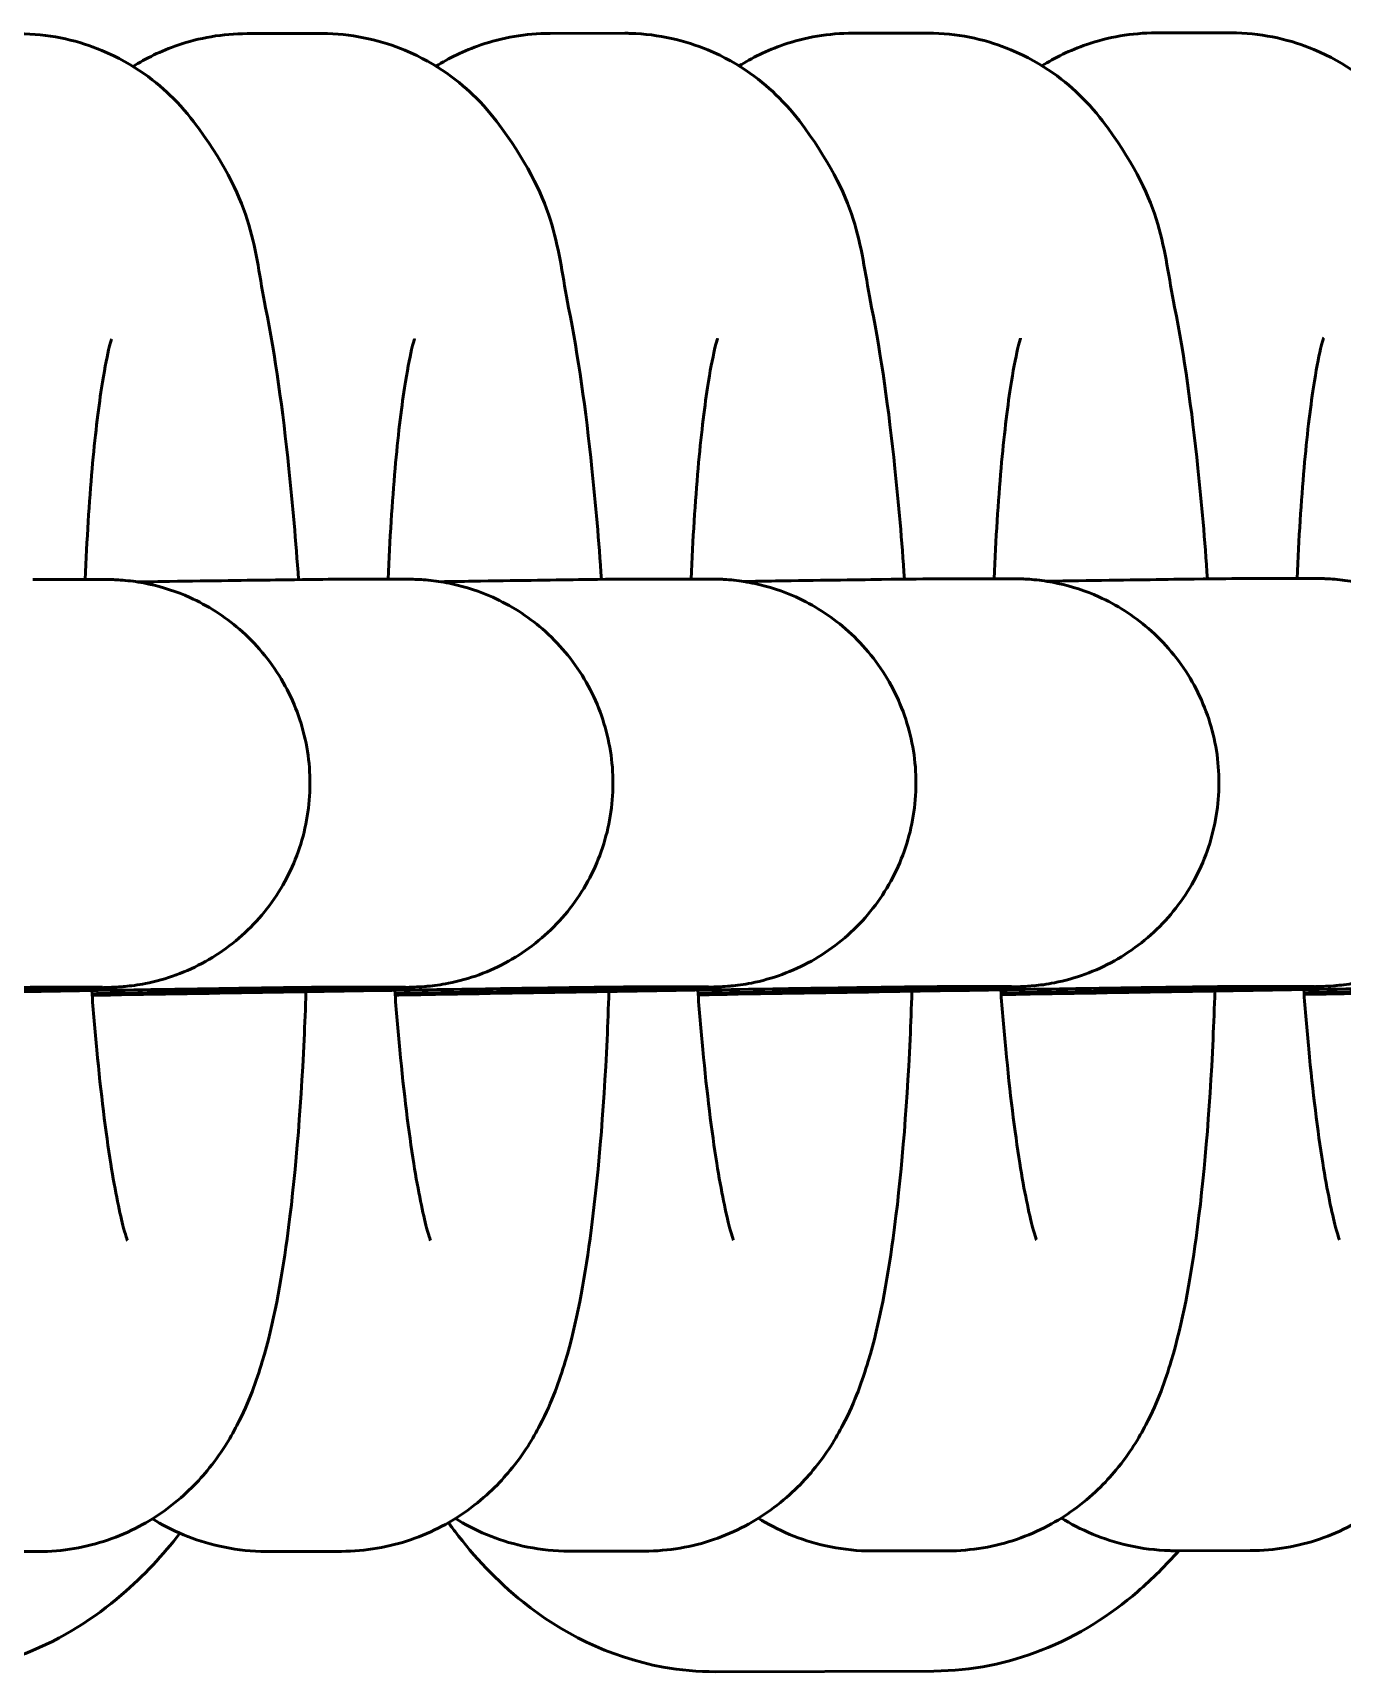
# Model space of a CAD drawing. Header units: millimetres. Extents: x 170 to 5770, y -1450 to 5650.
# Drawn here: x 3290.46 to 3309.72, y 2087.81 to 2111.96 of the extents above; entities that cross this region are included whole.
import ezdxf

# ---------------------------------------------------------------- set-up
doc = ezdxf.new("R2010")
doc.units = ezdxf.units.MM
doc.header["$LTSCALE"] = 10
doc.layers.add('Viditelná (ISO)', color=7, linetype='Continuous', lineweight=50)

# ---------------------------------------------------------------- blocks, each defined once
blk = doc.blocks.new('VVZ-VH101-2')
at = {"layer": 'Viditelná (ISO)'}
for p, q in [((3124.715, -3538.053), (3123.615, -3538.054)), ((3129.171, -3538.049), (3128.071, -3538.05)), ((3133.627, -3538.046), (3132.527, -3538.047)), ((3138.083, -3538.042), (3136.983, -3538.043)), ((3120.465, -3546.085), (3121.476, -3546.085)), ((3124.921, -3546.082), (3125.932, -3546.081)), ((3129.377, -3546.078), (3130.388, -3546.078)), ((3133.833, -3546.075), (3134.844, -3546.074)), ((3138.289, -3546.071), (3139.3, -3546.071)), ((3120.47, -3552.085), (3121.48, -3552.085)), ((3124.926, -3552.082), (3125.936, -3552.081)), ((3129.382, -3552.078), (3130.392, -3552.078)), ((3133.838, -3552.075), (3134.848, -3552.074)), ((3138.294, -3552.071), (3139.305, -3552.071)), ((3123.902, -3560.384), (3125.002, -3560.384)), ((3128.358, -3560.381), (3129.458, -3560.38)), ((3132.814, -3560.377), (3133.914, -3560.377)), ((3137.27, -3560.374), (3138.37, -3560.373)), ((3119.446, -3560.388), (3120.546, -3560.387)), ((3130.507, -3562.154), (3133.718, -3562.144))]:
    blk.add_line(p, q, dxfattribs=at)
for points, knots in [([(3124.372, -3546.087), (3124.333, -3545.522), (3124.286, -3544.976), (3124.14, -3543.583), (3124.028, -3542.792), (3123.712, -3541.197), (3123.73, -3540.596), (3122.808, -3539.314), (3122.688, -3539.164), (3122.292, -3538.77), (3121.963, -3538.503), (3121.154, -3538.165), (3120.757, -3538.068), (3120.316, -3538.057), (3120.287, -3538.056), (3120.259, -3538.056)], [1.937477, 1.937477, 1.937477, 1.937477, 2.147268, 2.147268, 2.501252, 2.501252, 2.951782, 2.951782, 3.006039, 3.006039, 3.08488, 3.08488, 3.137955, 3.137955, 3.141593, 3.141593, 3.141593, 3.141593]), ([(3123.615, -3538.054), (3123.259, -3538.054), (3122.905, -3538.118), (3122.346, -3538.309), (3122.125, -3538.42), (3121.938, -3538.537)], [3.14159265, 3.14159265, 3.14159265, 3.14159265, 3.1872207, 3.1872207, 3.22453337, 3.22453337, 3.22453337, 3.22453337]), ([(3128.828, -3546.083), (3128.789, -3545.518), (3128.742, -3544.972), (3128.596, -3543.579), (3128.484, -3542.788), (3128.168, -3541.194), (3128.186, -3540.593), (3127.264, -3539.31), (3127.144, -3539.16), (3126.748, -3538.767), (3126.42, -3538.5), (3125.61, -3538.162), (3125.213, -3538.065), (3124.772, -3538.053), (3124.743, -3538.053), (3124.715, -3538.053)], [1.937477, 1.937477, 1.937477, 1.937477, 2.147268, 2.147268, 2.501252, 2.501252, 2.951782, 2.951782, 3.006039, 3.006039, 3.08488, 3.08488, 3.137955, 3.137955, 3.141593, 3.141593, 3.141593, 3.141593]), ([(3128.071, -3538.05), (3127.716, -3538.05), (3127.361, -3538.115), (3126.802, -3538.306), (3126.581, -3538.417), (3126.394, -3538.534)], [3.14159265, 3.14159265, 3.14159265, 3.14159265, 3.1872207, 3.1872207, 3.22453337, 3.22453337, 3.22453337, 3.22453337]), ([(3133.284, -3546.08), (3133.245, -3545.515), (3133.198, -3544.969), (3133.052, -3543.576), (3132.94, -3542.785), (3132.624, -3541.19), (3132.642, -3540.589), (3131.72, -3539.307), (3131.6, -3539.157), (3131.204, -3538.763), (3130.876, -3538.496), (3130.066, -3538.158), (3129.669, -3538.061), (3129.228, -3538.05), (3129.199, -3538.049), (3129.171, -3538.049)], [1.937477, 1.937477, 1.937477, 1.937477, 2.147268, 2.147268, 2.501252, 2.501252, 2.951782, 2.951782, 3.006039, 3.006039, 3.08488, 3.08488, 3.137955, 3.137955, 3.141593, 3.141593, 3.141593, 3.141593]), ([(3132.527, -3538.047), (3132.172, -3538.047), (3131.817, -3538.111), (3131.258, -3538.302), (3131.037, -3538.413), (3130.85, -3538.53)], [3.14159265, 3.14159265, 3.14159265, 3.14159265, 3.1872207, 3.1872207, 3.22453337, 3.22453337, 3.22453337, 3.22453337]), ([(3137.74, -3546.076), (3137.701, -3545.511), (3137.654, -3544.965), (3137.508, -3543.572), (3137.397, -3542.782), (3137.08, -3541.187), (3137.098, -3540.586), (3136.176, -3539.303), (3136.056, -3539.153), (3135.66, -3538.76), (3135.332, -3538.493), (3134.522, -3538.155), (3134.125, -3538.058), (3133.684, -3538.046), (3133.656, -3538.046), (3133.627, -3538.046)], [1.937477, 1.937477, 1.937477, 1.937477, 2.147268, 2.147268, 2.501252, 2.501252, 2.951782, 2.951782, 3.006039, 3.006039, 3.08488, 3.08488, 3.137955, 3.137955, 3.141593, 3.141593, 3.141593, 3.141593]), ([(3136.983, -3538.043), (3136.628, -3538.043), (3136.273, -3538.108), (3135.714, -3538.299), (3135.493, -3538.41), (3135.306, -3538.527)], [3.14159265, 3.14159265, 3.14159265, 3.14159265, 3.1872207, 3.1872207, 3.22453337, 3.22453337, 3.22453337, 3.22453337]), ([(3142.196, -3546.073), (3142.157, -3545.508), (3142.11, -3544.962), (3141.964, -3543.569), (3141.853, -3542.778), (3141.536, -3541.183), (3141.554, -3540.582), (3140.632, -3539.3), (3140.512, -3539.15), (3140.116, -3538.756), (3139.788, -3538.489), (3138.978, -3538.151), (3138.581, -3538.054), (3138.14, -3538.043), (3138.112, -3538.042), (3138.083, -3538.042)], [1.937477, 1.937477, 1.937477, 1.937477, 2.147268, 2.147268, 2.501252, 2.501252, 2.951782, 2.951782, 3.006039, 3.006039, 3.08488, 3.08488, 3.137955, 3.137955, 3.141593, 3.141593, 3.141593, 3.141593]), ([(3121.622, -3542.548), (3121.622, -3542.548), (3121.622, -3542.548), (3121.618, -3542.561), (3121.6, -3542.619), (3121.55, -3542.835), (3121.512, -3543.029), (3121.426, -3543.591), (3121.377, -3543.996), (3121.294, -3544.945), (3121.259, -3545.495), (3121.235, -3546.085)], [3.4957513, 3.4957513, 3.4957513, 3.4957513, 3.5105711, 3.5105711, 3.6320787, 3.6320787, 3.8099362, 3.8099362, 4.0489441, 4.0489441, 4.3013385, 4.3013385, 4.3013385, 4.3013385]), ([(3126.078, -3542.544), (3126.078, -3542.544), (3126.078, -3542.545), (3126.074, -3542.558), (3126.056, -3542.615), (3126.006, -3542.831), (3125.968, -3543.026), (3125.882, -3543.588), (3125.833, -3543.993), (3125.75, -3544.941), (3125.715, -3545.492), (3125.691, -3546.081)], [3.4957513, 3.4957513, 3.4957513, 3.4957513, 3.5105711, 3.5105711, 3.6320787, 3.6320787, 3.8099362, 3.8099362, 4.0489441, 4.0489441, 4.3013385, 4.3013385, 4.3013385, 4.3013385]), ([(3130.534, -3542.541), (3130.534, -3542.541), (3130.534, -3542.541), (3130.53, -3542.555), (3130.513, -3542.612), (3130.462, -3542.828), (3130.424, -3543.022), (3130.338, -3543.584), (3130.29, -3543.989), (3130.206, -3544.938), (3130.171, -3545.488), (3130.147, -3546.078)], [3.4957513, 3.4957513, 3.4957513, 3.4957513, 3.5105711, 3.5105711, 3.6320787, 3.6320787, 3.8099362, 3.8099362, 4.0489441, 4.0489441, 4.3013385, 4.3013385, 4.3013385, 4.3013385]), ([(3134.99, -3542.537), (3134.99, -3542.537), (3134.99, -3542.538), (3134.986, -3542.551), (3134.969, -3542.608), (3134.918, -3542.824), (3134.88, -3543.019), (3134.794, -3543.581), (3134.746, -3543.986), (3134.662, -3544.934), (3134.627, -3545.485), (3134.603, -3546.074)], [3.4957513, 3.4957513, 3.4957513, 3.4957513, 3.5105711, 3.5105711, 3.6320787, 3.6320787, 3.8099362, 3.8099362, 4.0489441, 4.0489441, 4.3013385, 4.3013385, 4.3013385, 4.3013385]), ([(3139.447, -3542.534), (3139.447, -3542.534), (3139.446, -3542.534), (3139.442, -3542.548), (3139.425, -3542.605), (3139.374, -3542.821), (3139.336, -3543.015), (3139.25, -3543.577), (3139.202, -3543.982), (3139.118, -3544.931), (3139.083, -3545.481), (3139.059, -3546.071)], [3.4957513, 3.4957513, 3.4957513, 3.4957513, 3.5105711, 3.5105711, 3.6320787, 3.6320787, 3.8099362, 3.8099362, 4.0489441, 4.0489441, 4.3013385, 4.3013385, 4.3013385, 4.3013385]), ([(3121.476, -3546.085), (3121.498, -3546.085), (3121.519, -3546.085), (3121.566, -3546.085), (3121.588, -3546.085), (3121.642, -3546.087), (3121.655, -3546.087), (3121.685, -3546.089), (3121.703, -3546.09), (3121.763, -3546.093), (3121.812, -3546.097), (3121.962, -3546.113), (3122.068, -3546.13), (3122.377, -3546.197), (3122.58, -3546.263), (3123.035, -3546.468), (3123.284, -3546.627), (3123.744, -3547.024), (3123.954, -3547.274), (3124.28, -3547.822), (3124.401, -3548.125), (3124.539, -3548.748), (3124.558, -3549.074), (3124.493, -3549.708), (3124.408, -3550.023), (3124.147, -3550.605), (3123.968, -3550.878), (3123.537, -3551.348), (3123.281, -3551.55), (3122.865, -3551.782), (3122.721, -3551.848), (3122.426, -3551.956), (3122.273, -3551.999), (3122.066, -3552.04), (3122.011, -3552.049), (3121.909, -3552.063), (3121.861, -3552.069), (3121.802, -3552.074), (3121.785, -3552.076), (3121.709, -3552.082), (3121.682, -3552.083), (3121.613, -3552.086), (3121.583, -3552.087), (3121.439, -3552.091), (3121.288, -3552.095), (3120.709, -3552.108), (3120.154, -3552.12), (3118.875, -3552.145), (3118.172, -3552.158), (3117.236, -3552.176), (3117.06, -3552.179), (3116.879, -3552.182)], [0, 0, 0, 0, 0.039337, 0.039337, 0.068948, 0.068948, 0.076841, 0.076841, 0.084758, 0.084758, 0.100846, 0.100846, 0.132709, 0.132709, 0.196079, 0.196079, 0.282696, 0.282696, 0.378323, 0.378323, 0.473906, 0.473906, 0.569501, 0.569501, 0.665096, 0.665096, 0.760691, 0.760691, 0.856282, 0.856282, 0.903554, 0.903554, 0.950706, 0.950706, 0.967761, 0.967761, 0.983739, 0.983739, 0.991659, 0.991659, 1.024165, 1.024165, 1.087146, 1.087146, 1.263406, 1.263406, 1.569696, 1.569696, 1.83183, 1.83183, 1.891194, 1.891194, 1.891194, 1.891194]), ([(3125.932, -3546.081), (3125.954, -3546.081), (3125.975, -3546.081), (3126.022, -3546.082), (3126.044, -3546.082), (3126.098, -3546.083), (3126.111, -3546.084), (3126.141, -3546.085), (3126.159, -3546.086), (3126.219, -3546.09), (3126.268, -3546.094), (3126.418, -3546.11), (3126.524, -3546.127), (3126.833, -3546.193), (3127.036, -3546.26), (3127.491, -3546.465), (3127.74, -3546.623), (3128.2, -3547.021), (3128.41, -3547.271), (3128.736, -3547.818), (3128.857, -3548.122), (3128.995, -3548.744), (3129.014, -3549.07), (3128.949, -3549.704), (3128.864, -3550.02), (3128.603, -3550.601), (3128.424, -3550.874), (3127.993, -3551.344), (3127.737, -3551.547), (3127.321, -3551.779), (3127.177, -3551.845), (3126.882, -3551.953), (3126.729, -3551.996), (3126.522, -3552.036), (3126.467, -3552.046), (3126.365, -3552.06), (3126.317, -3552.065), (3126.258, -3552.071), (3126.241, -3552.072), (3126.165, -3552.078), (3126.138, -3552.079), (3126.069, -3552.083), (3126.04, -3552.083), (3125.895, -3552.088), (3125.744, -3552.092), (3125.165, -3552.105), (3124.61, -3552.116), (3123.331, -3552.141), (3122.628, -3552.155), (3121.693, -3552.172), (3121.516, -3552.175), (3121.335, -3552.179)], [0, 0, 0, 0, 0.039337, 0.039337, 0.068948, 0.068948, 0.076841, 0.076841, 0.084758, 0.084758, 0.100846, 0.100846, 0.132709, 0.132709, 0.196079, 0.196079, 0.282696, 0.282696, 0.378323, 0.378323, 0.473906, 0.473906, 0.569501, 0.569501, 0.665096, 0.665096, 0.760691, 0.760691, 0.856282, 0.856282, 0.903554, 0.903554, 0.950706, 0.950706, 0.967761, 0.967761, 0.983739, 0.983739, 0.991659, 0.991659, 1.024165, 1.024165, 1.087146, 1.087146, 1.263406, 1.263406, 1.569696, 1.569696, 1.83183, 1.83183, 1.891194, 1.891194, 1.891194, 1.891194]), ([(3122.002, -3546.121), (3122.165, -3546.119), (3122.323, -3546.116), (3123.098, -3546.104), (3123.63, -3546.097), (3124.436, -3546.086), (3124.711, -3546.083), (3124.89, -3546.082), (3124.906, -3546.082), (3124.921, -3546.082)], [2.8114817, 2.8114817, 2.8114817, 2.8114817, 2.874869, 2.874869, 3.1358233, 3.1358233, 3.3979236, 3.3979236, 3.4244391, 3.4244391, 3.4244391, 3.4244391]), ([(3130.388, -3546.078), (3130.41, -3546.078), (3130.431, -3546.078), (3130.478, -3546.078), (3130.5, -3546.078), (3130.554, -3546.08), (3130.567, -3546.08), (3130.597, -3546.082), (3130.615, -3546.083), (3130.675, -3546.086), (3130.725, -3546.09), (3130.874, -3546.106), (3130.98, -3546.123), (3131.289, -3546.19), (3131.492, -3546.256), (3131.948, -3546.461), (3132.196, -3546.62), (3132.656, -3547.017), (3132.866, -3547.268), (3133.192, -3547.815), (3133.313, -3548.118), (3133.451, -3548.741), (3133.47, -3549.067), (3133.405, -3549.701), (3133.32, -3550.016), (3133.059, -3550.598), (3132.88, -3550.871), (3132.449, -3551.341), (3132.193, -3551.543), (3131.777, -3551.775), (3131.633, -3551.841), (3131.338, -3551.949), (3131.185, -3551.992), (3130.978, -3552.033), (3130.923, -3552.042), (3130.821, -3552.056), (3130.773, -3552.062), (3130.714, -3552.067), (3130.697, -3552.069), (3130.621, -3552.075), (3130.594, -3552.076), (3130.525, -3552.079), (3130.496, -3552.08), (3130.351, -3552.084), (3130.2, -3552.088), (3129.621, -3552.101), (3129.066, -3552.113), (3127.787, -3552.138), (3127.085, -3552.151), (3126.149, -3552.169), (3125.972, -3552.172), (3125.791, -3552.175)], [0, 0, 0, 0, 0.039337, 0.039337, 0.068948, 0.068948, 0.076841, 0.076841, 0.084758, 0.084758, 0.100846, 0.100846, 0.132709, 0.132709, 0.196079, 0.196079, 0.282696, 0.282696, 0.378323, 0.378323, 0.473906, 0.473906, 0.569501, 0.569501, 0.665096, 0.665096, 0.760691, 0.760691, 0.856282, 0.856282, 0.903554, 0.903554, 0.950706, 0.950706, 0.967761, 0.967761, 0.983739, 0.983739, 0.991659, 0.991659, 1.024165, 1.024165, 1.087146, 1.087146, 1.263406, 1.263406, 1.569696, 1.569696, 1.83183, 1.83183, 1.891194, 1.891194, 1.891194, 1.891194]), ([(3126.458, -3546.118), (3126.621, -3546.115), (3126.779, -3546.113), (3127.554, -3546.101), (3128.086, -3546.093), (3128.892, -3546.082), (3129.167, -3546.079), (3129.346, -3546.078), (3129.362, -3546.078), (3129.377, -3546.078)], [2.8114817, 2.8114817, 2.8114817, 2.8114817, 2.874869, 2.874869, 3.1358233, 3.1358233, 3.3979236, 3.3979236, 3.4244391, 3.4244391, 3.4244391, 3.4244391]), ([(3134.844, -3546.074), (3134.866, -3546.074), (3134.887, -3546.074), (3134.934, -3546.075), (3134.956, -3546.075), (3135.01, -3546.076), (3135.023, -3546.077), (3135.054, -3546.078), (3135.071, -3546.079), (3135.131, -3546.083), (3135.181, -3546.087), (3135.33, -3546.103), (3135.436, -3546.12), (3135.745, -3546.186), (3135.948, -3546.253), (3136.404, -3546.458), (3136.652, -3546.616), (3137.112, -3547.014), (3137.322, -3547.264), (3137.648, -3547.811), (3137.769, -3548.115), (3137.907, -3548.737), (3137.926, -3549.063), (3137.861, -3549.697), (3137.776, -3550.013), (3137.515, -3550.594), (3137.336, -3550.867), (3136.905, -3551.337), (3136.649, -3551.54), (3136.233, -3551.772), (3136.089, -3551.838), (3135.794, -3551.946), (3135.641, -3551.989), (3135.434, -3552.029), (3135.379, -3552.039), (3135.277, -3552.053), (3135.229, -3552.058), (3135.17, -3552.064), (3135.153, -3552.065), (3135.077, -3552.071), (3135.05, -3552.072), (3134.981, -3552.076), (3134.952, -3552.076), (3134.807, -3552.081), (3134.656, -3552.085), (3134.077, -3552.098), (3133.522, -3552.109), (3132.243, -3552.134), (3131.541, -3552.148), (3130.605, -3552.165), (3130.428, -3552.168), (3130.247, -3552.172)], [0, 0, 0, 0, 0.039337, 0.039337, 0.068948, 0.068948, 0.076841, 0.076841, 0.084758, 0.084758, 0.100846, 0.100846, 0.132709, 0.132709, 0.196079, 0.196079, 0.282696, 0.282696, 0.378323, 0.378323, 0.473906, 0.473906, 0.569501, 0.569501, 0.665096, 0.665096, 0.760691, 0.760691, 0.856282, 0.856282, 0.903554, 0.903554, 0.950706, 0.950706, 0.967761, 0.967761, 0.983739, 0.983739, 0.991659, 0.991659, 1.024165, 1.024165, 1.087146, 1.087146, 1.263406, 1.263406, 1.569696, 1.569696, 1.83183, 1.83183, 1.891194, 1.891194, 1.891194, 1.891194]), ([(3130.914, -3546.114), (3131.077, -3546.112), (3131.235, -3546.109), (3132.01, -3546.097), (3132.542, -3546.09), (3133.348, -3546.079), (3133.623, -3546.076), (3133.802, -3546.075), (3133.818, -3546.075), (3133.833, -3546.075)], [2.8114817, 2.8114817, 2.8114817, 2.8114817, 2.874869, 2.874869, 3.1358233, 3.1358233, 3.3979236, 3.3979236, 3.4244391, 3.4244391, 3.4244391, 3.4244391]), ([(3139.3, -3546.071), (3139.322, -3546.071), (3139.343, -3546.071), (3139.39, -3546.071), (3139.412, -3546.071), (3139.466, -3546.073), (3139.479, -3546.073), (3139.51, -3546.075), (3139.527, -3546.076), (3139.587, -3546.079), (3139.637, -3546.083), (3139.786, -3546.1), (3139.892, -3546.116), (3140.201, -3546.183), (3140.404, -3546.249), (3140.86, -3546.454), (3141.108, -3546.613), (3141.568, -3547.01), (3141.778, -3547.261), (3142.104, -3547.808), (3142.225, -3548.112), (3142.363, -3548.734), (3142.382, -3549.06), (3142.317, -3549.694), (3142.232, -3550.01), (3141.971, -3550.591), (3141.792, -3550.864), (3141.361, -3551.334), (3141.105, -3551.536), (3140.689, -3551.768), (3140.545, -3551.834), (3140.25, -3551.942), (3140.097, -3551.985), (3139.89, -3552.026), (3139.835, -3552.035), (3139.733, -3552.049), (3139.685, -3552.055), (3139.626, -3552.06), (3139.609, -3552.062), (3139.533, -3552.068), (3139.506, -3552.069), (3139.437, -3552.072), (3139.408, -3552.073), (3139.263, -3552.077), (3139.112, -3552.081), (3138.533, -3552.094), (3137.978, -3552.106), (3136.699, -3552.131), (3135.997, -3552.144), (3135.061, -3552.162), (3134.884, -3552.165), (3134.704, -3552.168)], [0, 0, 0, 0, 0.039337, 0.039337, 0.068948, 0.068948, 0.076841, 0.076841, 0.084758, 0.084758, 0.100846, 0.100846, 0.132709, 0.132709, 0.196079, 0.196079, 0.282696, 0.282696, 0.378323, 0.378323, 0.473906, 0.473906, 0.569501, 0.569501, 0.665096, 0.665096, 0.760691, 0.760691, 0.856282, 0.856282, 0.903554, 0.903554, 0.950706, 0.950706, 0.967761, 0.967761, 0.983739, 0.983739, 0.991659, 0.991659, 1.024165, 1.024165, 1.087146, 1.087146, 1.263406, 1.263406, 1.569696, 1.569696, 1.83183, 1.83183, 1.891194, 1.891194, 1.891194, 1.891194]), ([(3135.37, -3546.111), (3135.533, -3546.108), (3135.691, -3546.106), (3136.466, -3546.094), (3136.998, -3546.086), (3137.804, -3546.075), (3138.079, -3546.072), (3138.258, -3546.071), (3138.274, -3546.071), (3138.289, -3546.071)], [2.8114817, 2.8114817, 2.8114817, 2.8114817, 2.874869, 2.874869, 3.1358233, 3.1358233, 3.3979236, 3.3979236, 3.4244391, 3.4244391, 3.4244391, 3.4244391]), ([(3143.756, -3546.067), (3143.778, -3546.067), (3143.799, -3546.067), (3143.846, -3546.068), (3143.868, -3546.068), (3143.922, -3546.069), (3143.935, -3546.07), (3143.966, -3546.071), (3143.983, -3546.072), (3144.043, -3546.076), (3144.093, -3546.08), (3144.242, -3546.096), (3144.348, -3546.113), (3144.657, -3546.179), (3144.86, -3546.246), (3145.316, -3546.451), (3145.564, -3546.609), (3146.024, -3547.007), (3146.234, -3547.257), (3146.56, -3547.804), (3146.681, -3548.108), (3146.819, -3548.73), (3146.838, -3549.056), (3146.773, -3549.69), (3146.688, -3550.006), (3146.427, -3550.587), (3146.248, -3550.86), (3145.817, -3551.33), (3145.561, -3551.533), (3145.145, -3551.765), (3145.001, -3551.831), (3144.706, -3551.939), (3144.553, -3551.982), (3144.346, -3552.022), (3144.291, -3552.032), (3144.189, -3552.046), (3144.141, -3552.051), (3144.082, -3552.057), (3144.065, -3552.058), (3143.989, -3552.064), (3143.962, -3552.065), (3143.894, -3552.069), (3143.864, -3552.069), (3143.719, -3552.074), (3143.568, -3552.078), (3142.989, -3552.091), (3142.434, -3552.102), (3141.155, -3552.127), (3140.453, -3552.141), (3139.517, -3552.158), (3139.34, -3552.161), (3139.16, -3552.165)], [0, 0, 0, 0, 0.039337, 0.039337, 0.068948, 0.068948, 0.076841, 0.076841, 0.084758, 0.084758, 0.100846, 0.100846, 0.132709, 0.132709, 0.196079, 0.196079, 0.282696, 0.282696, 0.378323, 0.378323, 0.473906, 0.473906, 0.569501, 0.569501, 0.665096, 0.665096, 0.760691, 0.760691, 0.856282, 0.856282, 0.903554, 0.903554, 0.950706, 0.950706, 0.967761, 0.967761, 0.983739, 0.983739, 0.991659, 0.991659, 1.024165, 1.024165, 1.087146, 1.087146, 1.263406, 1.263406, 1.569696, 1.569696, 1.83183, 1.83183, 1.891194, 1.891194, 1.891194, 1.891194]), ([(3120.47, -3552.085), (3120.433, -3552.085), (3120.33, -3552.086), (3119.981, -3552.09), (3119.681, -3552.094), (3118.85, -3552.105), (3118.275, -3552.114), (3116.956, -3552.135), (3116.194, -3552.147), (3114.585, -3552.173), (3113.718, -3552.188), (3112.712, -3552.205), (3112.569, -3552.208), (3112.425, -3552.21)], [0, 0, 0, 0, 0.146254, 0.146254, 0.358083, 0.358083, 0.613354, 0.613354, 0.872195, 0.872195, 1.131799, 1.131799, 1.174634, 1.174634, 1.174634, 1.174634]), ([(3124.926, -3552.082), (3124.889, -3552.082), (3124.786, -3552.083), (3124.437, -3552.086), (3124.137, -3552.09), (3123.306, -3552.102), (3122.731, -3552.111), (3121.412, -3552.131), (3120.65, -3552.143), (3119.041, -3552.17), (3118.174, -3552.185), (3117.168, -3552.202), (3117.025, -3552.204), (3116.881, -3552.207)], [0, 0, 0, 0, 0.146254, 0.146254, 0.358083, 0.358083, 0.613354, 0.613354, 0.872195, 0.872195, 1.131799, 1.131799, 1.174634, 1.174634, 1.174634, 1.174634]), ([(3120.546, -3560.387), (3120.901, -3560.387), (3121.256, -3560.323), (3121.899, -3560.103), (3122.178, -3559.945), (3122.68, -3559.584), (3122.875, -3559.381), (3123.236, -3558.945), (3123.364, -3558.726), (3123.652, -3558.174), (3123.752, -3557.882), (3124.011, -3557.014), (3124.114, -3556.441), (3124.322, -3554.923), (3124.404, -3553.934), (3124.465, -3552.623), (3124.474, -3552.388), (3124.482, -3552.15)], [0, 0, 0, 0, 0.045628, 0.045628, 0.095384, 0.095384, 0.158046, 0.158046, 0.244984, 0.244984, 0.402893, 0.402893, 0.717053, 0.717053, 1.128654, 1.128654, 1.216641, 1.216641, 1.216641, 1.216641]), ([(3121.332, -3552.133), (3121.354, -3552.434), (3121.379, -3552.727), (3121.465, -3553.643), (3121.537, -3554.215), (3121.677, -3555.095), (3121.748, -3555.427), (3121.819, -3555.697), (3121.835, -3555.75), (3121.852, -3555.801), (3121.856, -3555.812), (3121.856, -3555.812)], [5.1055495, 5.1055495, 5.1055495, 5.1055495, 5.2336109, 5.2336109, 5.5253313, 5.5253313, 5.7847397, 5.7847397, 5.8763373, 5.8763373, 5.9335785, 5.9335785, 5.9335785, 5.9335785]), ([(3129.382, -3552.078), (3129.345, -3552.078), (3129.242, -3552.079), (3128.893, -3552.083), (3128.593, -3552.087), (3127.762, -3552.098), (3127.187, -3552.107), (3125.868, -3552.128), (3125.106, -3552.14), (3123.497, -3552.166), (3122.63, -3552.181), (3121.624, -3552.198), (3121.481, -3552.201), (3121.337, -3552.203)], [0, 0, 0, 0, 0.146254, 0.146254, 0.358083, 0.358083, 0.613354, 0.613354, 0.872195, 0.872195, 1.131799, 1.131799, 1.174634, 1.174634, 1.174634, 1.174634]), ([(3125.002, -3560.384), (3125.357, -3560.383), (3125.712, -3560.319), (3126.355, -3560.099), (3126.634, -3559.941), (3127.136, -3559.58), (3127.331, -3559.377), (3127.692, -3558.941), (3127.82, -3558.723), (3128.108, -3558.171), (3128.208, -3557.879), (3128.467, -3557.011), (3128.57, -3556.438), (3128.778, -3554.919), (3128.86, -3553.931), (3128.921, -3552.62), (3128.93, -3552.385), (3128.938, -3552.147)], [0, 0, 0, 0, 0.045628, 0.045628, 0.095384, 0.095384, 0.158046, 0.158046, 0.244984, 0.244984, 0.402893, 0.402893, 0.717053, 0.717053, 1.128654, 1.128654, 1.216641, 1.216641, 1.216641, 1.216641]), ([(3125.788, -3552.129), (3125.81, -3552.431), (3125.835, -3552.723), (3125.922, -3553.64), (3125.993, -3554.212), (3126.133, -3555.091), (3126.204, -3555.424), (3126.275, -3555.693), (3126.291, -3555.747), (3126.308, -3555.797), (3126.312, -3555.808), (3126.312, -3555.808)], [5.1055495, 5.1055495, 5.1055495, 5.1055495, 5.2336109, 5.2336109, 5.5253313, 5.5253313, 5.7847397, 5.7847397, 5.8763373, 5.8763373, 5.9335785, 5.9335785, 5.9335785, 5.9335785]), ([(3133.838, -3552.075), (3133.801, -3552.075), (3133.698, -3552.076), (3133.349, -3552.079), (3133.049, -3552.083), (3132.218, -3552.095), (3131.643, -3552.104), (3130.324, -3552.124), (3129.562, -3552.136), (3127.953, -3552.163), (3127.086, -3552.178), (3126.08, -3552.195), (3125.937, -3552.197), (3125.793, -3552.2)], [0, 0, 0, 0, 0.146254, 0.146254, 0.358083, 0.358083, 0.613354, 0.613354, 0.872195, 0.872195, 1.131799, 1.131799, 1.174634, 1.174634, 1.174634, 1.174634]), ([(3129.458, -3560.38), (3129.813, -3560.38), (3130.168, -3560.316), (3130.811, -3560.096), (3131.09, -3559.938), (3131.592, -3559.577), (3131.787, -3559.374), (3132.148, -3558.938), (3132.276, -3558.719), (3132.564, -3558.167), (3132.664, -3557.875), (3132.923, -3557.007), (3133.026, -3556.434), (3133.235, -3554.916), (3133.316, -3553.927), (3133.377, -3552.616), (3133.386, -3552.381), (3133.394, -3552.143)], [0, 0, 0, 0, 0.045628, 0.045628, 0.095384, 0.095384, 0.158046, 0.158046, 0.244984, 0.244984, 0.402893, 0.402893, 0.717053, 0.717053, 1.128654, 1.128654, 1.216641, 1.216641, 1.216641, 1.216641]), ([(3130.244, -3552.126), (3130.266, -3552.427), (3130.291, -3552.72), (3130.378, -3553.636), (3130.449, -3554.208), (3130.589, -3555.088), (3130.66, -3555.42), (3130.731, -3555.69), (3130.747, -3555.743), (3130.764, -3555.794), (3130.768, -3555.805), (3130.768, -3555.805)], [5.1055495, 5.1055495, 5.1055495, 5.1055495, 5.2336109, 5.2336109, 5.5253313, 5.5253313, 5.7847397, 5.7847397, 5.8763373, 5.8763373, 5.9335785, 5.9335785, 5.9335785, 5.9335785]), ([(3138.294, -3552.071), (3138.257, -3552.071), (3138.154, -3552.072), (3137.806, -3552.076), (3137.505, -3552.08), (3136.674, -3552.091), (3136.099, -3552.1), (3134.78, -3552.121), (3134.018, -3552.133), (3132.409, -3552.16), (3131.542, -3552.174), (3130.536, -3552.191), (3130.393, -3552.194), (3130.249, -3552.196)], [0, 0, 0, 0, 0.146254, 0.146254, 0.358083, 0.358083, 0.613354, 0.613354, 0.872195, 0.872195, 1.131799, 1.131799, 1.174634, 1.174634, 1.174634, 1.174634]), ([(3133.914, -3560.377), (3134.27, -3560.376), (3134.624, -3560.312), (3135.267, -3560.093), (3135.546, -3559.934), (3136.048, -3559.573), (3136.243, -3559.37), (3136.604, -3558.934), (3136.732, -3558.716), (3137.02, -3558.164), (3137.12, -3557.872), (3137.379, -3557.004), (3137.482, -3556.431), (3137.691, -3554.912), (3137.772, -3553.924), (3137.833, -3552.613), (3137.842, -3552.378), (3137.85, -3552.14)], [0, 0, 0, 0, 0.045628, 0.045628, 0.095384, 0.095384, 0.158046, 0.158046, 0.244984, 0.244984, 0.402893, 0.402893, 0.717053, 0.717053, 1.128654, 1.128654, 1.216641, 1.216641, 1.216641, 1.216641]), ([(3134.7, -3552.122), (3134.722, -3552.424), (3134.747, -3552.716), (3134.834, -3553.633), (3134.905, -3554.205), (3135.045, -3555.084), (3135.116, -3555.417), (3135.187, -3555.686), (3135.203, -3555.74), (3135.22, -3555.79), (3135.224, -3555.801), (3135.224, -3555.801)], [5.1055495, 5.1055495, 5.1055495, 5.1055495, 5.2336109, 5.2336109, 5.5253313, 5.5253313, 5.7847397, 5.7847397, 5.8763373, 5.8763373, 5.9335785, 5.9335785, 5.9335785, 5.9335785]), ([(3142.75, -3552.068), (3142.713, -3552.068), (3142.61, -3552.069), (3142.262, -3552.072), (3141.961, -3552.076), (3141.13, -3552.088), (3140.555, -3552.097), (3139.236, -3552.117), (3138.474, -3552.129), (3136.865, -3552.156), (3135.998, -3552.171), (3134.992, -3552.188), (3134.849, -3552.19), (3134.706, -3552.193)], [0, 0, 0, 0, 0.146254, 0.146254, 0.358083, 0.358083, 0.613354, 0.613354, 0.872195, 0.872195, 1.131799, 1.131799, 1.174634, 1.174634, 1.174634, 1.174634]), ([(3138.37, -3560.373), (3138.726, -3560.373), (3139.08, -3560.309), (3139.723, -3560.089), (3140.002, -3559.931), (3140.504, -3559.57), (3140.7, -3559.367), (3141.06, -3558.931), (3141.188, -3558.712), (3141.476, -3558.16), (3141.576, -3557.868), (3141.835, -3557), (3141.938, -3556.427), (3142.147, -3554.909), (3142.228, -3553.92), (3142.289, -3552.609), (3142.298, -3552.374), (3142.306, -3552.136)], [0, 0, 0, 0, 0.045628, 0.045628, 0.095384, 0.095384, 0.158046, 0.158046, 0.244984, 0.244984, 0.402893, 0.402893, 0.717053, 0.717053, 1.128654, 1.128654, 1.216641, 1.216641, 1.216641, 1.216641]), ([(3139.156, -3552.119), (3139.178, -3552.42), (3139.203, -3552.713), (3139.29, -3553.629), (3139.361, -3554.201), (3139.501, -3555.081), (3139.572, -3555.413), (3139.643, -3555.683), (3139.659, -3555.736), (3139.676, -3555.787), (3139.68, -3555.798), (3139.68, -3555.798)], [5.1055495, 5.1055495, 5.1055495, 5.1055495, 5.2336109, 5.2336109, 5.5253313, 5.5253313, 5.7847397, 5.7847397, 5.8763373, 5.8763373, 5.9335785, 5.9335785, 5.9335785, 5.9335785]), ([(3147.206, -3552.064), (3147.169, -3552.064), (3147.066, -3552.065), (3146.718, -3552.069), (3146.417, -3552.073), (3145.586, -3552.084), (3145.011, -3552.093), (3143.692, -3552.114), (3142.93, -3552.126), (3141.322, -3552.153), (3140.454, -3552.167), (3139.448, -3552.184), (3139.305, -3552.187), (3139.162, -3552.189)], [0, 0, 0, 0, 0.146254, 0.146254, 0.358083, 0.358083, 0.613354, 0.613354, 0.872195, 0.872195, 1.131799, 1.131799, 1.174634, 1.174634, 1.174634, 1.174634]), ([(3126.679, -3559.9), (3126.814, -3559.984), (3126.967, -3560.065), (3127.463, -3560.272), (3127.86, -3560.369), (3128.301, -3560.381), (3128.33, -3560.381), (3128.358, -3560.381)], [6.19868105, 6.19868105, 6.19868105, 6.19868105, 6.22647289, 6.22647289, 6.27954718, 6.27954718, 6.28318531, 6.28318531, 6.28318531, 6.28318531]), ([(3131.135, -3559.897), (3131.27, -3559.981), (3131.423, -3560.062), (3131.919, -3560.269), (3132.316, -3560.366), (3132.757, -3560.377), (3132.786, -3560.377), (3132.814, -3560.377)], [6.19868105, 6.19868105, 6.19868105, 6.19868105, 6.22647289, 6.22647289, 6.27954718, 6.27954718, 6.28318531, 6.28318531, 6.28318531, 6.28318531]), ([(3135.591, -3559.893), (3135.726, -3559.977), (3135.879, -3560.058), (3136.375, -3560.265), (3136.772, -3560.362), (3137.213, -3560.374), (3137.242, -3560.374), (3137.27, -3560.374)], [6.19868105, 6.19868105, 6.19868105, 6.19868105, 6.22647289, 6.22647289, 6.27954718, 6.27954718, 6.28318531, 6.28318531, 6.28318531, 6.28318531]), ([(3118.778, -3562.19), (3119.331, -3562.189), (3119.876, -3562.074), (3120.909, -3561.669), (3121.376, -3561.362), (3122.098, -3560.742), (3122.379, -3560.436), (3122.627, -3560.117)], [3.1415927, 3.1415927, 3.1415927, 3.1415927, 3.2946791, 3.2946791, 3.4710029, 3.4710029, 3.6184317, 3.6184317, 3.6184317, 3.6184317]), ([(3122.223, -3559.904), (3122.358, -3559.988), (3122.511, -3560.069), (3123.007, -3560.276), (3123.404, -3560.373), (3123.845, -3560.384), (3123.874, -3560.384), (3123.902, -3560.384)], [6.19868105, 6.19868105, 6.19868105, 6.19868105, 6.22647289, 6.22647289, 6.27954718, 6.27954718, 6.28318531, 6.28318531, 6.28318531, 6.28318531]), ([(3126.577, -3559.961), (3126.609, -3560.005), (3126.641, -3560.049), (3126.955, -3560.461), (3127.281, -3560.814), (3128.224, -3561.568), (3128.928, -3561.94), (3129.988, -3562.131), (3130.248, -3562.155), (3130.507, -3562.154)], [2.6530324, 2.6530324, 2.6530324, 2.6530324, 2.6726849, 2.6726849, 2.8401338, 2.8401338, 3.0697491, 3.0697491, 3.1415927, 3.1415927, 3.1415927, 3.1415927]), ([(3133.718, -3562.144), (3134.271, -3562.142), (3134.817, -3562.028), (3135.849, -3561.622), (3136.317, -3561.315), (3136.933, -3560.786), (3137.133, -3560.584), (3137.317, -3560.374)], [3.1415927, 3.1415927, 3.1415927, 3.1415927, 3.2946791, 3.2946791, 3.4710029, 3.4710029, 3.5709012, 3.5709012, 3.5709012, 3.5709012])]:
    blk.add_open_spline(points, degree=3, knots=knots, dxfattribs=at)
for points in [[(3121.491, -3552.085), (3121.491, -3552.085), (3121.487, -3552.085), (3121.48, -3552.085)], [(3125.947, -3552.081), (3125.947, -3552.081), (3125.943, -3552.081), (3125.936, -3552.081)], [(3130.403, -3552.078), (3130.403, -3552.078), (3130.399, -3552.078), (3130.392, -3552.078)], [(3134.859, -3552.074), (3134.859, -3552.074), (3134.855, -3552.074), (3134.848, -3552.074)], [(3139.315, -3552.071), (3139.315, -3552.071), (3139.311, -3552.071), (3139.305, -3552.071)]]:
    blk.add_open_spline(points, degree=3, dxfattribs=at)

msp = doc.modelspace()

# ---------------------------------------------------------------- block references
msp.add_blockref('VVZ-VH101-2', (170, 5650))

doc.saveas('drawing.dxf')
